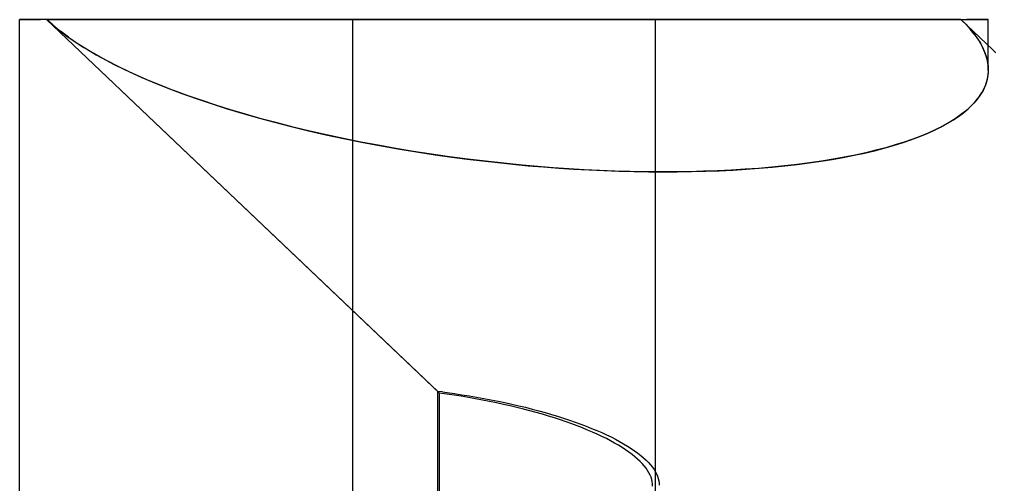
# Model space of a CAD drawing. Header units: millimetres. Extents: x -66 to 216, y -204 to 56.
# Drawn here: x 132 to 148.02, y -135.68 to -128 of the extents above; entities that cross this region are included whole.
import ezdxf

# ---------------------------------------------------------------- set-up
doc = ezdxf.new("R2010")
doc.units = ezdxf.units.MM
doc.layers.add('SIDE_YZ', color=7, linetype='Continuous')

msp = doc.modelspace()

# ---------------------------------------------------------------- linework, layer by layer
at = {"layer": 'SIDE_YZ'}
for p, q in [((132.001, -143.2), (132.001, -128)), ((132.002, -128), (132.001, -128)), ((132.001, -128), (132.014, -128)), ((132.014, -128), (132.002, -128)), ((132.04, -128), (132.014, -128)), ((132.014, -128), (132.039, -128)), ((132.039, -128), (132.077, -128)), ((132.078, -128), (132.04, -128)), ((132.077, -128), (132.127, -128)), ((132.129, -128), (132.078, -128)), ((132.127, -128), (132.19, -128)), ((132.192, -128), (132.129, -128)), ((132.19, -128), (132.265, -128)), ((132.267, -128), (132.192, -128)), ((132.265, -128), (132.352, -128)), ((132.355, -128), (132.267, -128)), ((132.451, -128), (132.352, -128)), ((132.454, -128), (132.355, -128)), ((138.941, -134.172), (132.451, -128)), ((132.551, -128.091), (132.451, -128)), ((138.911, -134.144), (132.451, -128)), ((132.451, -128), (132.56, -128.098)), ((132.451, -128), (132.562, -128)), ((132.566, -128), (132.454, -128)), ((132.562, -128), (132.686, -128)), ((132.689, -128), (132.566, -128)), ((132.686, -128), (132.82, -128)), ((132.824, -128), (132.689, -128)), ((132.82, -128), (132.966, -128)), ((132.97, -128), (132.824, -128)), ((132.966, -128), (133.123, -128)), ((133.128, -128), (132.97, -128)), ((133.123, -128), (133.291, -128)), ((133.296, -128), (133.128, -128)), ((133.291, -128), (133.47, -128)), ((133.475, -128), (133.296, -128)), ((133.47, -128), (133.659, -128)), ((133.664, -128), (133.475, -128)), ((133.659, -128), (133.857, -128)), ((133.863, -128), (133.664, -128)), ((133.857, -128), (134.066, -128)), ((134.072, -128), (133.863, -128)), ((134.066, -128), (134.284, -128)), ((134.29, -128), (134.072, -128)), ((134.284, -128), (134.511, -128)), ((134.518, -128), (134.29, -128)), ((134.511, -128), (134.747, -128)), ((134.754, -128), (134.518, -128)), ((134.747, -128), (134.991, -128)), ((134.998, -128), (134.754, -128)), ((134.991, -128), (135.243, -128)), ((135.25, -128), (134.998, -128)), ((135.243, -128), (135.502, -128)), ((135.51, -128), (135.25, -128)), ((135.502, -128), (135.769, -128)), ((135.776, -128), (135.51, -128)), ((135.769, -128), (136.042, -128)), ((136.05, -128), (135.776, -128)), ((136.042, -128), (136.322, -128)), ((136.33, -128), (136.05, -128)), ((136.322, -128), (136.607, -128)), ((136.615, -128), (136.33, -128)), ((136.607, -128), (136.898, -128)), ((136.906, -128), (136.615, -128)), ((136.898, -128), (137.193, -128)), ((137.202, -128), (136.906, -128)), ((137.193, -128), (137.493, -128)), ((137.502, -128), (137.202, -128)), ((137.493, -128), (137.797, -128)), ((137.504, -128), (137.5, -128)), ((137.5, -128), (137.5, -147)), ((137.806, -128), (137.502, -128)), ((137.512, -128), (137.504, -128)), ((137.524, -128), (137.512, -128)), ((137.54, -128), (137.524, -128)), ((137.56, -128), (137.54, -128)), ((137.583, -128), (137.56, -128)), ((137.61, -128), (137.583, -128)), ((137.641, -128), (137.61, -128)), ((137.676, -128), (137.641, -128)), ((137.715, -128), (137.676, -128)), ((137.757, -128), (137.715, -128)), ((137.803, -128), (137.757, -128)), ((137.797, -128), (138.105, -128)), ((137.852, -128), (137.803, -128)), ((138.114, -128), (137.806, -128)), ((137.904, -128), (137.852, -128)), ((137.96, -128), (137.904, -128)), ((138.019, -128), (137.96, -128)), ((138.081, -128), (138.019, -128)), ((138.147, -128), (138.081, -128)), ((138.105, -128), (138.415, -128)), ((138.424, -128), (138.114, -128)), ((138.215, -128), (138.147, -128)), ((138.215, -128), (138.286, -128)), ((138.286, -128), (138.359, -128)), ((138.359, -128), (138.436, -128)), ((138.415, -128), (138.728, -128)), ((138.737, -128), (138.424, -128)), ((138.436, -128), (138.514, -128)), ((138.514, -128), (138.596, -128)), ((138.596, -128), (138.679, -128)), ((138.679, -128), (138.764, -128)), ((138.728, -128), (139.043, -128)), ((139.052, -128), (138.737, -128)), ((138.764, -128), (138.852, -128)), ((138.852, -128), (138.941, -128)), ((138.941, -128), (139.032, -128)), ((139.032, -128), (139.124, -128)), ((139.043, -128), (139.36, -128)), ((139.369, -128), (139.052, -128)), ((139.124, -128), (139.218, -128)), ((139.218, -128), (139.313, -128)), ((139.313, -128), (139.409, -128)), ((139.36, -128), (139.677, -128)), ((139.686, -128), (139.369, -128)), ((139.409, -128), (139.506, -128)), ((139.506, -128), (139.604, -128)), ((139.604, -128), (139.702, -128)), ((139.677, -128), (139.995, -128)), ((140.005, -128), (139.686, -128)), ((139.702, -128), (139.801, -128)), ((139.801, -128), (139.901, -128)), ((139.901, -128), (140, -128)), ((139.995, -128), (140.314, -128)), ((140, -128), (140.099, -128)), ((140.323, -128), (140.005, -128)), ((140.099, -128), (140.199, -128)), ((140.199, -128), (140.298, -128)), ((140.298, -128), (140.396, -128)), ((140.314, -128), (140.631, -128)), ((140.64, -128), (140.323, -128)), ((140.396, -128), (140.494, -128)), ((140.494, -128), (140.591, -128)), ((140.591, -128), (140.687, -128)), ((140.631, -128), (140.948, -128)), ((140.957, -128), (140.64, -128)), ((140.687, -128), (140.782, -128)), ((140.782, -128), (140.876, -128)), ((140.876, -128), (140.968, -128)), ((140.948, -128), (141.263, -128)), ((141.272, -128), (140.957, -128)), ((140.968, -128), (141.059, -128)), ((141.059, -128), (141.148, -128)), ((141.148, -128), (141.236, -128)), ((141.236, -128), (141.321, -128)), ((141.263, -128), (141.576, -128)), ((141.585, -128), (141.272, -128)), ((141.321, -128), (141.404, -128)), ((141.404, -128), (141.486, -128)), ((141.486, -128), (141.564, -128)), ((141.564, -128), (141.641, -128)), ((141.576, -128), (141.886, -128)), ((141.895, -128), (141.585, -128)), ((141.641, -128), (141.714, -128)), ((141.714, -128), (141.785, -128)), ((141.785, -128), (141.853, -128)), ((141.853, -128), (141.919, -128)), ((141.886, -128), (142.194, -128)), ((142.203, -128), (141.895, -128)), ((141.919, -128), (141.981, -128)), ((141.981, -128), (142.04, -128)), ((142.04, -128), (142.096, -128)), ((142.096, -128), (142.148, -128)), ((142.148, -128), (142.197, -128)), ((142.194, -128), (142.498, -128)), ((142.197, -128), (142.243, -128)), ((142.507, -128), (142.203, -128)), ((142.243, -128), (142.285, -128)), ((142.285, -128), (142.324, -128)), ((142.324, -128), (142.359, -128)), ((142.359, -128), (142.39, -128)), ((142.39, -128), (142.417, -128)), ((142.417, -128), (142.44, -128)), ((142.44, -128), (142.46, -128)), ((142.46, -128), (142.476, -128)), ((142.476, -128), (142.488, -128)), ((142.488, -128), (142.496, -128)), ((142.496, -128), (142.5, -128)), ((142.498, -128), (142.798, -128)), ((142.5, -128), (142.5, -147)), ((142.807, -128), (142.507, -128)), ((142.798, -128), (143.094, -128)), ((143.102, -128), (142.807, -128)), ((143.094, -128), (143.385, -128)), ((143.393, -128), (143.102, -128)), ((143.385, -128), (143.67, -128)), ((143.678, -128), (143.393, -128)), ((143.67, -128), (143.95, -128)), ((143.958, -128), (143.678, -128)), ((143.95, -128), (144.224, -128)), ((144.231, -128), (143.958, -128)), ((144.224, -128), (144.49, -128)), ((144.498, -128), (144.231, -128)), ((144.49, -128), (144.75, -128)), ((144.757, -128), (144.498, -128)), ((144.75, -128), (145.002, -128)), ((145.009, -128), (144.757, -128)), ((145.002, -128), (145.246, -128)), ((145.253, -128), (145.009, -128)), ((145.246, -128), (145.482, -128)), ((145.489, -128), (145.253, -128)), ((145.482, -128), (145.71, -128)), ((145.716, -128), (145.489, -128)), ((145.71, -128), (145.928, -128)), ((145.934, -128), (145.716, -128)), ((145.928, -128), (146.137, -128)), ((146.143, -128), (145.934, -128)), ((146.137, -128), (146.336, -128)), ((146.341, -128), (146.143, -128)), ((146.336, -128), (146.525, -128)), ((146.53, -128), (146.341, -128)), ((146.525, -128), (146.704, -128)), ((146.709, -128), (146.53, -128)), ((146.704, -128), (146.872, -128)), ((146.877, -128), (146.709, -128)), ((146.872, -128), (147.03, -128)), ((147.034, -128), (146.877, -128)), ((147.03, -128), (147.176, -128)), ((147.18, -128), (147.034, -128)), ((147.176, -128), (147.311, -128)), ((147.314, -128), (147.18, -128)), ((147.311, -128), (147.434, -128)), ((147.438, -128), (147.314, -128)), ((147.434, -128), (147.546, -128)), ((147.549, -128), (147.438, -128)), ((147.546, -128), (147.645, -128)), ((153.979, -134.115), (147.549, -128)), ((147.549, -128), (147.63, -128.081)), ((153.946, -134.084), (147.549, -128)), ((147.623, -128.074), (147.549, -128)), ((147.549, -128), (147.648, -128)), ((147.645, -128), (147.733, -128)), ((147.735, -128), (147.648, -128)), ((147.733, -128), (147.808, -128)), ((147.81, -128), (147.735, -128)), ((147.808, -128), (147.871, -128)), ((147.873, -128), (147.81, -128)), ((147.871, -128), (147.922, -128)), ((147.923, -128), (147.873, -128)), ((147.922, -128), (147.96, -128)), ((147.961, -128), (147.923, -128)), ((147.96, -128), (147.986, -128)), ((147.986, -128), (147.961, -128)), ((147.986, -128), (147.998, -128)), ((147.999, -128), (147.986, -128)), ((147.998, -128), (147.999, -128)), ((147.999, -128.798), (147.999, -128)), ((148, -128.846), (147.999, -128)), ((132.551, -128.091), (132.661, -128.181)), ((132.56, -128.098), (132.68, -128.196)), ((147.623, -128.074), (147.691, -128.147)), ((147.63, -128.081), (147.704, -128.162)), ((147.691, -128.147), (147.756, -128.227)), ((147.769, -128.243), (147.704, -128.162)), ((132.661, -128.181), (132.786, -128.275)), ((132.812, -128.294), (132.68, -128.196)), ((132.786, -128.275), (132.92, -128.369)), ((132.812, -128.294), (132.954, -128.391)), ((147.756, -128.227), (147.814, -128.306)), ((147.769, -128.243), (147.827, -128.324)), ((147.814, -128.306), (147.865, -128.384)), ((147.827, -128.324), (147.876, -128.404)), ((132.92, -128.369), (133.065, -128.462)), ((132.954, -128.391), (133.107, -128.488)), ((133.065, -128.462), (133.219, -128.554)), ((133.107, -128.488), (133.27, -128.584)), ((147.865, -128.384), (147.907, -128.463)), ((147.876, -128.404), (147.917, -128.484)), ((147.907, -128.463), (147.941, -128.541)), ((147.917, -128.484), (147.95, -128.564)), ((133.219, -128.554), (133.383, -128.646)), ((133.27, -128.584), (133.444, -128.679)), ((133.383, -128.646), (133.556, -128.737)), ((147.941, -128.541), (147.968, -128.618)), ((147.95, -128.564), (147.975, -128.643)), ((147.968, -128.618), (147.987, -128.695)), ((147.975, -128.643), (147.991, -128.721)), ((133.444, -128.679), (133.627, -128.773)), ((133.556, -128.737), (133.738, -128.826)), ((133.627, -128.773), (133.821, -128.865)), ((147.987, -128.695), (147.997, -128.771)), ((147.991, -128.721), (147.999, -128.798)), ((147.997, -128.771), (148, -128.846)), ((147.999, -128.798), (147.999, -128.875)), ((133.738, -128.826), (133.929, -128.915)), ((133.821, -128.865), (134.023, -128.957)), ((133.929, -128.915), (134.128, -129.002)), ((134.023, -128.957), (134.235, -129.047)), ((147.99, -128.951), (147.973, -129.025)), ((147.995, -128.921), (147.981, -128.994)), ((147.999, -128.875), (147.99, -128.951)), ((148, -128.846), (147.995, -128.921)), ((134.128, -129.002), (134.336, -129.088)), ((134.235, -129.047), (134.455, -129.135)), ((134.336, -129.088), (134.551, -129.172)), ((147.948, -129.099), (147.915, -129.172)), ((147.96, -129.067), (147.931, -129.138)), ((147.973, -129.025), (147.948, -129.099)), ((147.981, -128.994), (147.96, -129.067)), ((134.455, -129.135), (134.684, -129.222)), ((134.774, -129.255), (134.551, -129.172)), ((134.684, -129.222), (134.921, -129.307)), ((135.005, -129.336), (134.774, -129.255)), ((147.796, -129.346), (147.849, -129.278)), ((147.873, -129.243), (147.823, -129.313)), ((147.849, -129.278), (147.894, -129.209)), ((147.915, -129.172), (147.873, -129.243)), ((147.931, -129.138), (147.894, -129.209)), ((134.921, -129.307), (135.166, -129.39)), ((135.243, -129.415), (135.005, -129.336)), ((135.166, -129.39), (135.418, -129.471)), ((135.487, -129.492), (135.243, -129.415)), ((147.699, -129.449), (147.625, -129.514)), ((147.668, -129.477), (147.736, -129.412)), ((147.765, -129.381), (147.699, -129.449)), ((147.736, -129.412), (147.796, -129.346)), ((147.823, -129.313), (147.765, -129.381)), ((135.418, -129.471), (135.677, -129.549)), ((135.737, -129.567), (135.487, -129.492)), ((135.677, -129.549), (135.942, -129.625)), ((135.994, -129.64), (135.737, -129.567)), ((147.418, -129.664), (147.509, -129.603)), ((147.543, -129.578), (147.453, -129.641)), ((147.509, -129.603), (147.592, -129.541)), ((147.625, -129.514), (147.543, -129.578)), ((147.592, -129.541), (147.668, -129.477)), ((135.942, -129.625), (136.214, -129.699)), ((136.256, -129.71), (135.994, -129.64)), ((136.214, -129.699), (136.492, -129.77)), ((136.524, -129.778), (136.256, -129.71)), ((136.492, -129.77), (136.774, -129.839)), ((147.25, -129.761), (147.137, -129.818)), ((147.214, -129.78), (147.319, -129.722)), ((147.355, -129.702), (147.25, -129.761)), ((147.319, -129.722), (147.418, -129.664)), ((147.453, -129.641), (147.355, -129.702)), ((136.796, -129.844), (136.524, -129.778)), ((136.774, -129.839), (137.062, -129.905)), ((137.073, -129.907), (136.796, -129.844)), ((137.062, -129.905), (137.354, -129.967)), ((137.354, -129.967), (137.073, -129.907)), ((146.889, -129.926), (146.755, -129.978)), ((146.855, -129.94), (146.981, -129.888)), ((147.017, -129.873), (146.889, -129.926)), ((146.981, -129.888), (147.101, -129.835)), ((147.137, -129.818), (147.017, -129.873)), ((147.101, -129.835), (147.214, -129.78)), ((137.638, -130.025), (137.354, -129.967)), ((137.354, -129.967), (137.65, -130.027)), ((137.926, -130.079), (137.638, -130.025)), ((137.65, -130.027), (137.95, -130.084)), ((138.217, -130.131), (137.926, -130.079)), ((137.95, -130.084), (138.253, -130.137)), ((146.281, -130.127), (146.434, -130.083)), ((146.464, -130.074), (146.309, -130.119)), ((146.434, -130.083), (146.581, -130.038)), ((146.613, -130.027), (146.464, -130.074)), ((146.581, -130.038), (146.721, -129.99)), ((146.755, -129.978), (146.613, -130.027)), ((146.721, -129.99), (146.855, -129.94)), ((138.51, -130.18), (138.217, -130.131)), ((138.253, -130.137), (138.558, -130.188)), ((138.806, -130.226), (138.51, -130.18)), ((138.558, -130.188), (138.866, -130.235)), ((139.103, -130.268), (138.806, -130.226)), ((138.866, -130.235), (139.144, -130.274)), ((145.607, -130.28), (145.784, -130.245)), ((145.804, -130.241), (145.624, -130.277)), ((145.784, -130.245), (145.956, -130.208)), ((145.979, -130.203), (145.804, -130.241)), ((145.956, -130.208), (146.121, -130.169)), ((146.147, -130.162), (145.979, -130.203)), ((146.121, -130.169), (146.281, -130.127)), ((146.309, -130.119), (146.147, -130.162)), ((139.401, -130.308), (139.103, -130.268)), ((139.144, -130.274), (139.396, -130.307)), ((139.396, -130.307), (139.648, -130.338)), ((139.7, -130.344), (139.401, -130.308)), ((139.648, -130.338), (139.9, -130.366)), ((140, -130.377), (139.7, -130.344)), ((139.9, -130.366), (140.152, -130.392)), ((140.152, -130.392), (140, -130.377)), ((140.303, -130.407), (140.152, -130.392)), ((140.152, -130.392), (140.405, -130.416)), ((140.561, -130.43), (140.303, -130.407)), ((144.845, -130.397), (144.638, -130.42)), ((144.64, -130.42), (144.844, -130.397)), ((144.844, -130.397), (145.042, -130.371)), ((145.048, -130.37), (144.845, -130.397)), ((145.042, -130.371), (145.236, -130.343)), ((145.245, -130.342), (145.048, -130.37)), ((145.236, -130.343), (145.424, -130.313)), ((145.437, -130.31), (145.245, -130.342)), ((145.424, -130.313), (145.607, -130.28)), ((145.624, -130.277), (145.437, -130.31)), ((140.405, -130.416), (140.657, -130.437)), ((140.818, -130.45), (140.561, -130.43)), ((140.657, -130.437), (140.908, -130.456)), ((141.074, -130.467), (140.818, -130.45)), ((140.908, -130.456), (141.158, -130.473)), ((141.329, -130.482), (141.074, -130.467)), ((141.158, -130.473), (141.408, -130.487)), ((141.583, -130.495), (141.329, -130.482)), ((141.408, -130.487), (141.656, -130.498)), ((141.835, -130.505), (141.583, -130.495)), ((141.656, -130.498), (141.902, -130.507)), ((142.085, -130.512), (141.835, -130.505)), ((141.902, -130.507), (142.146, -130.514)), ((142.333, -130.517), (142.085, -130.512)), ((142.146, -130.514), (142.388, -130.518)), ((142.578, -130.519), (142.333, -130.517)), ((142.388, -130.518), (142.628, -130.519)), ((142.821, -130.518), (142.578, -130.519)), ((142.628, -130.519), (142.865, -130.518)), ((143.061, -130.515), (142.821, -130.518)), ((142.865, -130.518), (143.099, -130.514)), ((143.298, -130.509), (143.061, -130.515)), ((143.099, -130.514), (143.331, -130.508)), ((143.531, -130.501), (143.298, -130.509)), ((143.331, -130.508), (143.558, -130.5)), ((143.76, -130.49), (143.531, -130.501)), ((143.558, -130.5), (143.783, -130.489)), ((143.986, -130.476), (143.76, -130.49)), ((143.783, -130.489), (144.003, -130.475)), ((144.208, -130.46), (143.986, -130.476)), ((144.003, -130.475), (144.22, -130.459)), ((144.425, -130.442), (144.208, -130.46)), ((144.22, -130.459), (144.432, -130.441)), ((144.638, -130.42), (144.425, -130.442)), ((144.432, -130.441), (144.64, -130.42)), ((138.911, -143.2), (138.911, -134.144)), ((138.989, -134.153), (138.911, -134.144)), ((138.941, -143.2), (138.941, -134.172)), ((139.061, -134.189), (138.941, -134.172)), ((138.989, -134.153), (139.066, -134.164)), ((139.18, -134.206), (139.061, -134.189)), ((139.066, -134.164), (139.188, -134.181)), ((139.299, -134.225), (139.18, -134.206)), ((139.188, -134.181), (139.31, -134.199)), ((139.417, -134.245), (139.299, -134.225)), ((139.31, -134.199), (139.43, -134.218)), ((139.535, -134.265), (139.417, -134.245)), ((139.43, -134.218), (139.55, -134.238)), ((139.55, -134.238), (139.669, -134.259)), ((139.669, -134.259), (139.788, -134.282)), ((139.651, -134.287), (139.535, -134.265)), ((139.767, -134.31), (139.651, -134.287)), ((139.881, -134.333), (139.767, -134.31)), ((139.788, -134.282), (139.905, -134.305)), ((139.994, -134.358), (139.881, -134.333)), ((139.905, -134.305), (140.02, -134.329)), ((140.105, -134.383), (139.994, -134.358)), ((140.02, -134.329), (140.135, -134.354)), ((140.215, -134.409), (140.105, -134.383)), ((140.135, -134.354), (140.248, -134.38)), ((140.324, -134.436), (140.215, -134.409)), ((140.248, -134.38), (140.359, -134.407)), ((140.359, -134.407), (140.469, -134.435)), ((140.431, -134.464), (140.324, -134.436)), ((140.536, -134.493), (140.431, -134.464)), ((140.469, -134.435), (140.577, -134.464)), ((140.639, -134.522), (140.536, -134.493)), ((140.577, -134.464), (140.683, -134.493)), ((140.74, -134.553), (140.639, -134.522)), ((140.683, -134.493), (140.787, -134.523)), ((140.839, -134.583), (140.74, -134.553)), ((140.787, -134.523), (140.889, -134.554)), ((140.889, -134.554), (140.988, -134.586)), ((140.935, -134.615), (140.839, -134.583)), ((141.03, -134.647), (140.935, -134.615)), ((140.988, -134.586), (141.086, -134.618)), ((141.122, -134.68), (141.03, -134.647)), ((141.086, -134.618), (141.181, -134.651)), ((141.212, -134.713), (141.122, -134.68)), ((141.181, -134.651), (141.273, -134.685)), ((141.299, -134.747), (141.212, -134.713)), ((141.273, -134.685), (141.363, -134.719)), ((141.363, -134.719), (141.451, -134.754)), ((141.383, -134.782), (141.299, -134.747)), ((141.465, -134.817), (141.383, -134.782)), ((141.451, -134.754), (141.535, -134.789)), ((141.544, -134.852), (141.465, -134.817)), ((141.535, -134.789), (141.617, -134.825)), ((141.62, -134.888), (141.544, -134.852)), ((141.617, -134.825), (141.696, -134.861)), ((141.694, -134.924), (141.62, -134.888)), ((141.696, -134.861), (141.772, -134.897)), ((141.772, -134.897), (141.844, -134.934)), ((141.764, -134.96), (141.694, -134.924)), ((141.831, -134.997), (141.764, -134.96)), ((141.895, -135.034), (141.831, -134.997)), ((141.844, -134.934), (141.914, -134.972)), ((141.956, -135.072), (141.895, -135.034)), ((141.914, -134.972), (141.98, -135.009)), ((141.98, -135.009), (142.043, -135.047)), ((142.043, -135.047), (142.103, -135.085)), ((142.013, -135.109), (141.956, -135.072)), ((142.067, -135.147), (142.013, -135.109)), ((142.118, -135.185), (142.067, -135.147)), ((142.103, -135.085), (142.159, -135.123)), ((142.166, -135.223), (142.118, -135.185)), ((142.159, -135.123), (142.212, -135.162)), ((142.212, -135.162), (142.261, -135.2)), ((142.261, -135.2), (142.307, -135.239)), ((142.209, -135.261), (142.166, -135.223)), ((142.25, -135.299), (142.209, -135.261)), ((142.287, -135.337), (142.25, -135.299)), ((142.32, -135.375), (142.287, -135.337)), ((142.307, -135.239), (142.349, -135.278)), ((142.35, -135.413), (142.32, -135.375)), ((142.349, -135.278), (142.388, -135.316)), ((142.388, -135.316), (142.423, -135.355)), ((142.423, -135.355), (142.454, -135.393)), ((142.376, -135.45), (142.35, -135.413)), ((142.398, -135.488), (142.376, -135.45)), ((142.417, -135.525), (142.398, -135.488)), ((142.432, -135.563), (142.417, -135.525)), ((142.454, -135.393), (142.481, -135.432)), ((142.481, -135.432), (142.505, -135.47)), ((142.505, -135.47), (142.524, -135.508)), ((142.524, -135.508), (142.54, -135.546)), ((142.443, -135.599), (142.432, -135.563)), ((142.451, -135.636), (142.443, -135.599)), ((142.455, -135.672), (142.451, -135.636)), ((142.455, -135.708), (142.455, -135.672)), ((142.54, -135.546), (142.552, -135.584)), ((142.552, -135.584), (142.561, -135.621)), ((142.561, -135.621), (142.565, -135.658)), ((142.565, -135.658), (142.565, -135.694))]:
    msp.add_line(p, q, dxfattribs=at)

doc.saveas('drawing.dxf')
